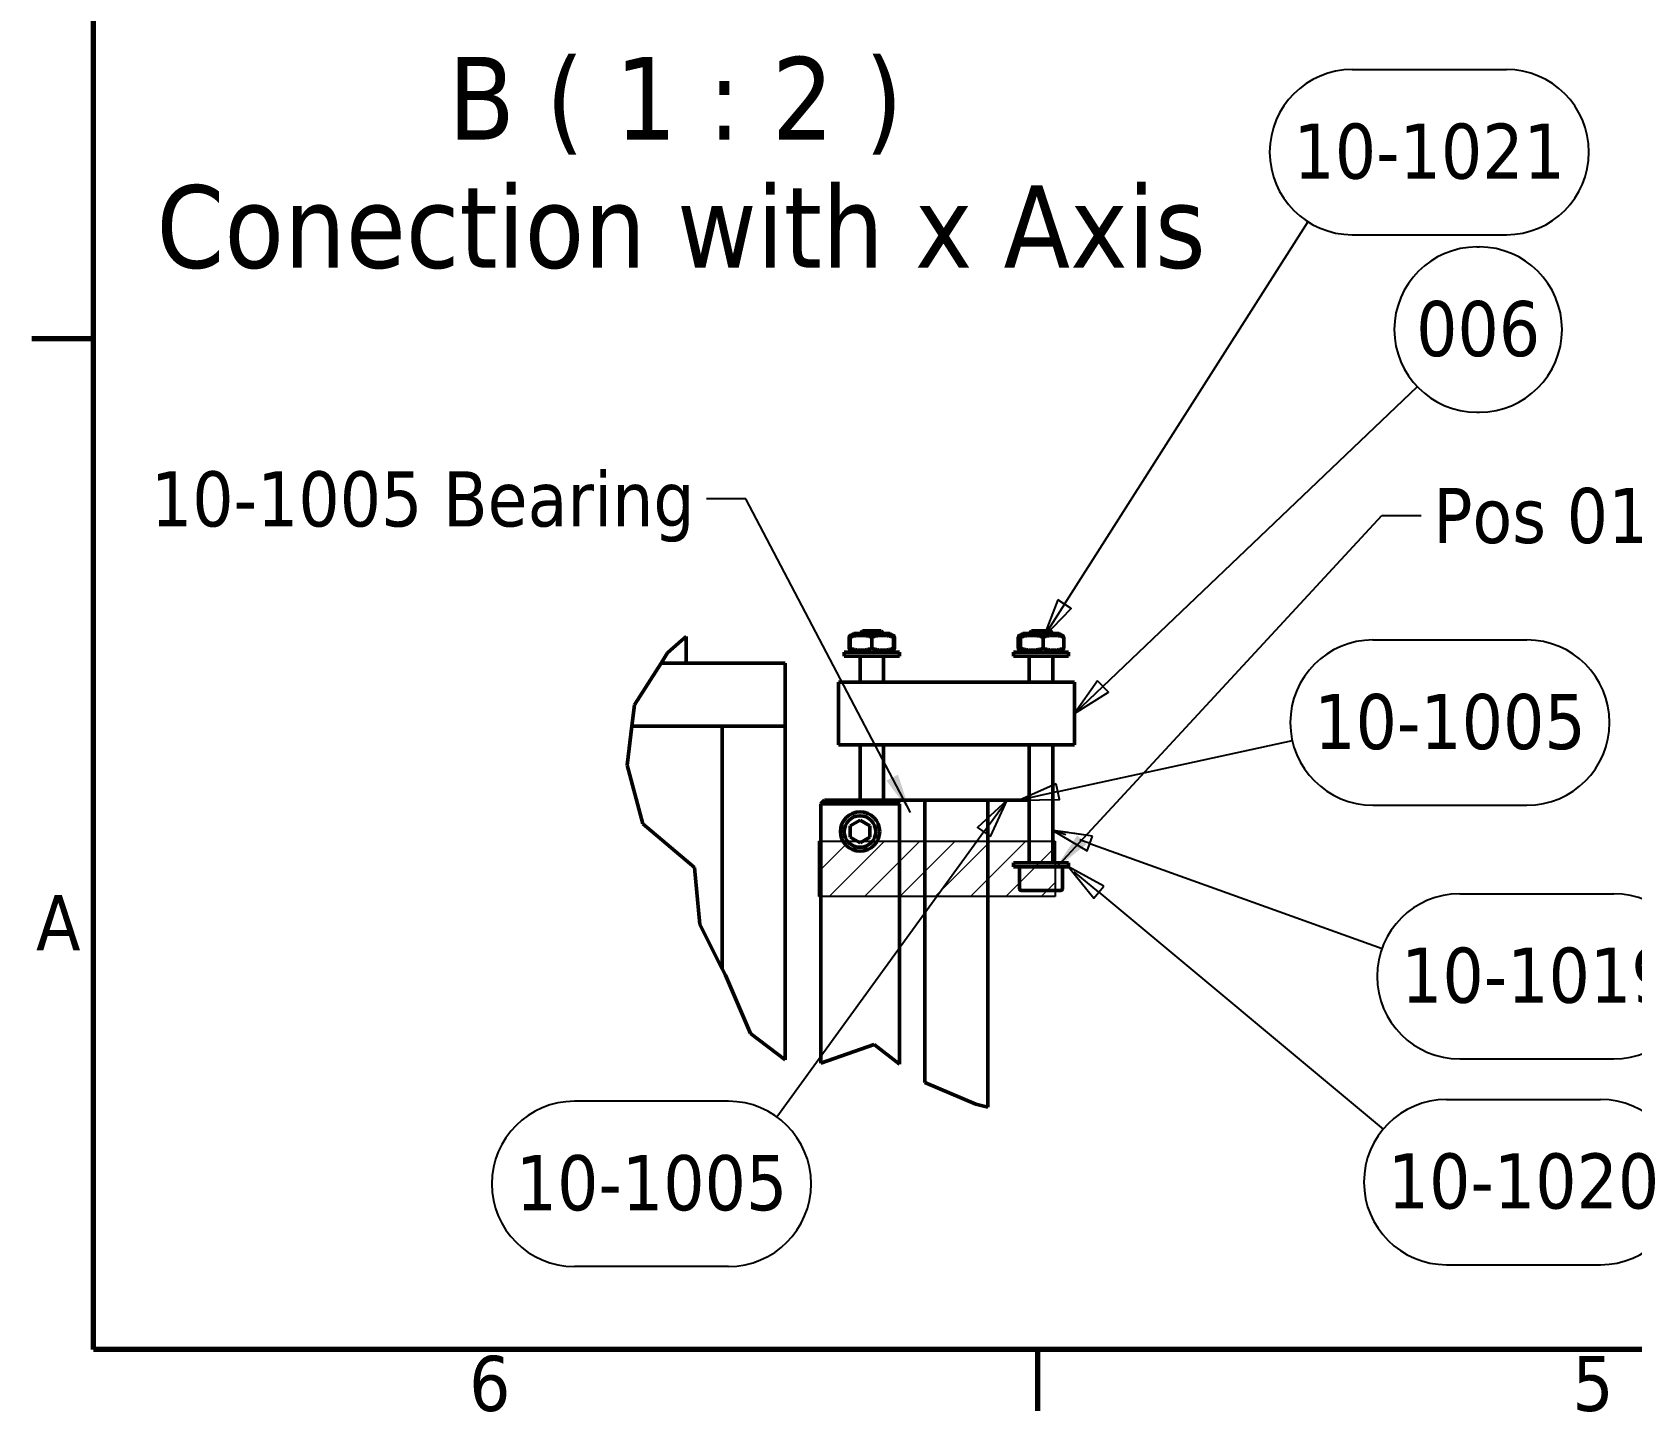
# Model space of a CAD drawing. Header units: millimetres. Extents: x -945 to 1680, y -1981 to 1188.
# Drawn here: x 24.4 to 430.9, y 24.1 to 375 of the extents above; entities that cross this region are included whole.
import ezdxf

# ---------------------------------------------------------------- set-up
doc = ezdxf.new("R2010")
doc.units = ezdxf.units.MM
doc.header["$LTSCALE"] = 4
for name, color, linetype, lineweight in [('Border (ISO)', 7, 'Continuous', 70), ('Break Line (ISO)', 7, 'Continuous', 50), ('Hatch (ISO)', 7, 'Continuous', 18), ('Sketch Geometry (ISO)', 7, 'Continuous', 25), ('Symbol (ISO)', 7, 'Continuous', 25), ('Visible (ISO)', 7, 'Continuous', 50)]:
    doc.layers.add(name, color=color, linetype=linetype, lineweight=lineweight)
doc.styles.add('Label Text (ISO)', font='tahoma.ttf')
doc.styles.add('Note Text (ISO)', font='tahoma.ttf')
doc.dimstyles.new('Default - Method 1b (ISO)$7', dxfattribs={"dimscale": 4, "dimtxt": 3.5, "dimasz": 2.5, "dimexe": 3.175, "dimexo": 0, "dimgap": 0.762, "dimtad": 1, "dimtoh": 1, "dimrnd": 1e-08, "dimtxsty": 'Note Text (ISO)', "dimcen": 0.09, "dimdle": 10, "dimclrd": 256, "dimclre": 256, "dimclrt": 256, "dimazin": 2, "dimtfac": 1, "dimtmove": 0, "dimatfit": 3, "dimfxl": 1, "dimtolj": 1, "dimlwd": -1, "dimlwe": -1, "dimarcsym": 0})

# ---------------------------------------------------------------- blocks, each defined once
blk = doc.blocks.new('Borders Default Border')
at = {"layer": 'Border (ISO)'}
for p, q in [((10, 74.25), (6.1, 74.25)), ((70, 10), (70, 6.1))]:
    blk.add_line(p, q, dxfattribs=at)
at = {"layer": 'Border (ISO)', "flags": 128}
blk.add_lwpolyline([(10, 10), (10, 287), (410, 287), (410, 10), (10, 10)], dxfattribs=at)
at = {"layer": 'Border (ISO)', "char_height": 3.5, "attachment_point": 7, "style": 'Note Text (ISO)'}
for s, insert in [('A', (6.36, 35.38)), ('6', (33.88, 6.03)), ('5', (103.98, 6.03))]:
    blk.add_mtext(s, dxfattribs=dict(at, insert=insert))
blk = doc.blocks.new('Balloon45')
at = {"layer": 'Symbol (ISO)'}
for p, q in [((68.06, 44.92), (66.19, 43.19)), ((66.59, 42.9), (68.06, 44.92)), ((67, 42.61), (68.06, 44.92)), ((66.59, 42.9), (53.43, 24.76)), ((66.19, 43.19), (67, 42.61)), ((50.36, 25.78), (40.57, 25.78)), ((50.36, 15.28), (40.57, 15.28))]:
    blk.add_line(p, q, dxfattribs=at)
at = {"layer": 'Symbol (ISO)', "flags": 128}
blk.add_lwpolyline([(67, 42.61), (68.06, 44.92), (66.19, 43.19), (67, 42.61)], dxfattribs=at)
at = {"layer": 'Symbol (ISO)'}
for centre, start, end in [((40.57, 20.53), 90, 270), ((50.36, 20.53), 270, 90)]:
    blk.add_arc(centre, 5.25, start, end, dxfattribs=at)
blk.add_solid([(67, 42.61), (68.06, 44.92), (66.19, 43.19), (67, 42.61)], dxfattribs=at)
at = {"layer": 'Symbol (ISO)', "insert": (45.47, 20.57), "char_height": 3.5, "attachment_point": 5, "style": 'Note Text (ISO)'}
blk.add_mtext('10-1005', dxfattribs=at)
blk = doc.blocks.new('Balloon46')
at = {"layer": 'Symbol (ISO)'}
for p, q in [((97.92, 80.08), (98.08, 80.08)), ((74.15, 52.15), (94.14, 71.21)), ((97.92, 69.58), (98.08, 69.58)), ((73.81, 52.51), (72.34, 50.42)), ((74.15, 52.15), (72.34, 50.42)), ((74.5, 51.79), (73.81, 52.51)), ((72.34, 50.42), (74.5, 51.79))]:
    blk.add_line(p, q, dxfattribs=at)
at = {"layer": 'Symbol (ISO)', "flags": 128}
blk.add_lwpolyline([(73.81, 52.51), (72.34, 50.42), (74.5, 51.79), (73.81, 52.51)], dxfattribs=at)
at = {"layer": 'Symbol (ISO)'}
for centre, start, end in [((97.92, 74.83), 90, 270), ((98.08, 74.83), 270, 90)]:
    blk.add_arc(centre, 5.25, start, end, dxfattribs=at)
blk.add_solid([(73.81, 52.51), (72.34, 50.42), (74.5, 51.79), (73.81, 52.51)], dxfattribs=at)
at = {"layer": 'Symbol (ISO)', "insert": (98, 74.86), "char_height": 3.5, "attachment_point": 5, "style": 'Note Text (ISO)'}
blk.add_mtext('006', dxfattribs=at)
blk = doc.blocks.new('Balloon47')
at = {"layer": 'Symbol (ISO)'}
for p, q in [((90, 91.36), (99.79, 91.36)), ((71.71, 57.38), (87.19, 81.69)), ((90, 80.86), (99.79, 80.86)), ((71.29, 57.65), (70.37, 55.27)), ((71.71, 57.38), (70.37, 55.27)), ((70.37, 55.27), (72.13, 57.11)), ((72.13, 57.11), (71.29, 57.65))]:
    blk.add_line(p, q, dxfattribs=at)
at = {"layer": 'Symbol (ISO)', "flags": 128}
blk.add_lwpolyline([(71.29, 57.65), (70.37, 55.27), (72.13, 57.11), (71.29, 57.65)], dxfattribs=at)
at = {"layer": 'Symbol (ISO)'}
for centre, start, end in [((90, 86.11), 90, 270), ((99.79, 86.11), 270, 90)]:
    blk.add_arc(centre, 5.25, start, end, dxfattribs=at)
blk.add_solid([(71.29, 57.65), (70.37, 55.27), (72.13, 57.11), (71.29, 57.65)], dxfattribs=at)
at = {"layer": 'Symbol (ISO)', "insert": (94.89, 86.14), "char_height": 3.5, "attachment_point": 5, "style": 'Note Text (ISO)'}
blk.add_mtext('10-1021', dxfattribs=at)
blk = doc.blocks.new('Balloon48')
at = {"layer": 'Symbol (ISO)'}
for p, q in [((71.79, 42.71), (70.97, 43)), ((71.94, 42.86), (70.97, 43)), ((70.97, 43), (71.67, 42.58)), ((73.49, 42.63), (72.23, 42.81)), ((73.32, 42.16), (72.68, 42.39)), ((73.22, 41.87), (73.49, 42.63)), ((73.32, 42.16), (91.9, 35.49)), ((96.83, 38.97), (106.62, 38.97)), ((96.83, 28.47), (106.62, 28.47))]:
    blk.add_line(p, q, dxfattribs=at)
at = {"layer": 'Symbol (ISO)', "flags": 128}
blk.add_lwpolyline([(73.49, 42.63), (70.97, 43), (73.15, 41.69), (73.49, 42.63)], dxfattribs=at)
at = {"layer": 'Symbol (ISO)'}
for centre, start, end in [((96.83, 33.72), 90, 270), ((106.62, 33.72), 270, 90)]:
    blk.add_arc(centre, 5.25, start, end, dxfattribs=at)
blk.add_solid([(73.49, 42.63), (70.97, 43), (73.15, 41.69), (73.49, 42.63)], dxfattribs=at)
at = {"layer": 'Symbol (ISO)', "insert": (101.73, 33.76), "char_height": 3.5, "attachment_point": 5, "style": 'Note Text (ISO)'}
blk.add_mtext('10-1019', dxfattribs=at)
blk = doc.blocks.new('Balloon49')
at = {"layer": 'Symbol (ISO)'}
for p, q in [((72.26, 40.31), (73.57, 38.69)), ((73.89, 39.07), (72.33, 40.37)), ((74.21, 39.46), (72.4, 40.44)), ((73.57, 38.69), (74.21, 39.46)), ((73.89, 39.07), (91.96, 24)), ((95.99, 25.89), (105.78, 25.89)), ((95.99, 15.39), (105.78, 15.39))]:
    blk.add_line(p, q, dxfattribs=at)
at = {"layer": 'Symbol (ISO)', "flags": 128}
blk.add_lwpolyline([(74.21, 39.46), (71.97, 40.67), (73.57, 38.69), (74.21, 39.46)], dxfattribs=at)
at = {"layer": 'Symbol (ISO)'}
for centre, start, end in [((95.99, 20.64), 90, 270), ((105.78, 20.64), 270, 90)]:
    blk.add_arc(centre, 5.25, start, end, dxfattribs=at)
blk.add_solid([(74.21, 39.46), (71.97, 40.67), (73.57, 38.69), (74.21, 39.46)], dxfattribs=at)
at = {"layer": 'Symbol (ISO)', "insert": (100.88, 20.68), "char_height": 3.5, "attachment_point": 5, "style": 'Note Text (ISO)'}
blk.add_mtext('10-1020', dxfattribs=at)
blk = doc.blocks.new('Balloon54')
at = {"layer": 'Symbol (ISO)'}
for p, q in [((91.31, 55.1), (101.1, 55.1)), ((71.3, 45.46), (86.2, 48.72)), ((71.19, 45.95), (68.86, 44.92)), ((71.4, 44.97), (71.19, 45.95)), ((71.3, 45.46), (68.86, 44.92)), ((68.86, 44.92), (71.4, 44.97)), ((91.31, 44.6), (101.1, 44.6))]:
    blk.add_line(p, q, dxfattribs=at)
at = {"layer": 'Symbol (ISO)', "flags": 128}
blk.add_lwpolyline([(71.19, 45.95), (68.86, 44.92), (71.4, 44.97), (71.19, 45.95)], dxfattribs=at)
at = {"layer": 'Symbol (ISO)'}
for centre, start, end in [((91.31, 49.85), 90, 270), ((101.1, 49.85), 270, 90)]:
    blk.add_arc(centre, 5.25, start, end, dxfattribs=at)
blk.add_solid([(71.19, 45.95), (68.86, 44.92), (71.4, 44.97), (71.19, 45.95)], dxfattribs=at)
at = {"layer": 'Symbol (ISO)', "insert": (96.21, 49.88), "char_height": 3.5, "attachment_point": 5, "style": 'Note Text (ISO)'}
blk.add_mtext('10-1005', dxfattribs=at)

msp = doc.modelspace()

# ---------------------------------------------------------------- hatches: boundary and pattern name
at = {"layer": 'Hatch (ISO)'}
h = msp.add_hatch(dxfattribs=at)
h.set_pattern_fill('ANSI31', color=256, scale=50.8, style=0)
h.set_pattern_definition([(45, (0, 0), (-4.49013, 4.49013), [])])
h.paths.add_polyline_path([(284.477, 169.26), (284.477, 155.192), (224.398, 155.192), (224.398, 169.26)])

# ---------------------------------------------------------------- linework, layer by layer
at = {"layer": 'Break Line (ISO)'}
for p, q in [((185.973, 217.096), (189.487, 220.256)), ((190.659, 221.31), (189.487, 220.256)), ((184.319, 214.498), (185.973, 217.096)), ((177.553, 203.875), (184.319, 214.498)), ((176.894, 198.498), (177.553, 203.875)), ((175.676, 188.572), (176.894, 198.498)), ((179.672, 173.643), (175.676, 188.572)), ((192.773, 162.524), (179.672, 173.643)), ((194.12, 148.031), (192.773, 162.524)), ((199.876, 136.815), (194.12, 148.031)), ((200.713, 135.183), (199.876, 136.815)), ((207.058, 120.306), (200.713, 135.183)), ((215.876, 113.617), (207.058, 120.306)), ((224.876, 112.773), (238.493, 117.556)), ((238.493, 117.556), (244.876, 112.541)), ((251.374, 107.86), (264.34, 102.337)), ((264.34, 102.337), (267.374, 101.601))]:
    msp.add_line(p, q, dxfattribs=at)
at = {"layer": 'Sketch Geometry (ISO)'}
for p, q in [((224.398, 169.26), (284.477, 169.26)), ((224.398, 155.192), (224.398, 169.26)), ((284.477, 169.26), (284.477, 155.192)), ((284.477, 155.192), (224.398, 155.192))]:
    msp.add_line(p, q, dxfattribs=at)
at = {"layer": 'Visible (ISO)'}
for p, q in [((190.659, 221.31), (190.659, 214.498)), ((232.103, 218.296), (232.103, 221.074)), ((232.374, 221.565), (232.35, 221.552)), ((232.361, 218.296), (232.361, 221.074)), ((233.274, 222.085), (232.374, 221.565)), ((242.474, 222.085), (233.274, 222.085)), ((235.487, 222.698), (234.874, 222.085)), ((235.487, 222.698), (240.26, 222.698)), ((237.849, 218.296), (237.849, 221.074)), ((240.26, 222.698), (240.874, 222.085)), ((242.474, 222.085), (243.374, 221.565)), ((243.361, 218.296), (243.361, 221.074)), ((243.374, 221.565), (243.397, 221.552)), ((243.386, 218.296), (243.386, 221.074)), ((243.644, 218.296), (243.644, 221.074)), ((275.103, 218.296), (275.103, 221.074)), ((276.274, 222.085), (275.35, 221.552)), ((275.691, 218.296), (275.691, 221.074)), ((285.474, 222.085), (276.274, 222.085)), ((278.487, 222.698), (277.874, 222.085)), ((278.487, 222.698), (283.26, 222.698)), ((281.462, 218.296), (281.462, 221.074)), ((283.26, 222.698), (283.874, 222.085)), ((285.474, 222.085), (286.397, 221.552)), ((286.644, 218.296), (286.644, 221.074)), ((244.874, 217.285), (230.874, 217.285)), ((230.874, 217.285), (230.874, 216.285)), ((244.874, 216.285), (230.874, 216.285)), ((232.374, 217.804), (232.35, 217.818)), ((233.274, 217.285), (232.374, 217.804)), ((234.874, 209.698), (234.874, 216.285)), ((240.874, 209.698), (240.874, 216.285)), ((242.474, 217.285), (243.374, 217.804)), ((243.374, 217.804), (243.397, 217.818)), ((244.874, 217.285), (244.874, 216.285)), ((287.874, 217.285), (273.874, 217.285)), ((273.874, 217.285), (273.874, 216.285)), ((287.874, 216.285), (273.874, 216.285)), ((276.274, 217.285), (275.35, 217.818)), ((277.874, 209.698), (277.874, 216.285)), ((283.874, 209.698), (283.874, 216.285)), ((285.474, 217.285), (286.397, 217.818)), ((287.874, 217.285), (287.874, 216.285)), ((184.319, 214.498), (215.876, 214.498)), ((215.876, 198.498), (215.876, 214.498)), ((229.374, 209.698), (289.374, 209.698)), ((229.374, 193.698), (229.374, 209.698)), ((289.374, 193.698), (289.374, 209.698)), ((199.876, 198.498), (176.894, 198.498)), ((176.894, 198.498), (215.876, 198.498)), ((199.876, 136.815), (199.876, 198.498)), ((199.876, 198.498), (215.876, 198.498)), ((199.876, 198.498), (199.876, 136.815)), ((215.876, 198.498), (215.876, 113.617)), ((229.374, 193.698), (289.374, 193.698)), ((234.874, 179.698), (234.874, 193.698)), ((240.874, 179.698), (240.874, 193.698)), ((277.874, 163.698), (277.874, 193.698)), ((283.874, 163.698), (283.874, 193.698)), ((225.876, 179.698), (224.876, 178.698)), ((225.876, 179.698), (243.876, 179.698)), ((243.876, 179.698), (244.876, 178.698)), ((277.874, 179.698), (243.876, 179.698)), ((251.374, 107.86), (251.374, 179.698)), ((267.374, 101.601), (267.374, 179.698)), ((244.876, 178.698), (224.876, 178.698)), ((224.876, 112.773), (224.876, 178.698)), ((244.876, 112.541), (244.876, 178.698)), ((232.376, 173.142), (234.876, 174.585)), ((232.376, 170.255), (232.376, 173.142)), ((234.876, 174.585), (237.376, 173.142)), ((237.376, 173.142), (237.376, 170.255)), ((234.876, 168.812), (232.376, 170.255)), ((237.376, 170.255), (234.876, 168.812)), ((273.874, 163.698), (287.874, 163.698)), ((273.874, 162.698), (273.874, 163.698)), ((273.874, 162.698), (287.874, 162.698)), ((275.374, 157.298), (275.374, 162.698)), ((286.374, 157.298), (286.374, 162.698)), ((287.874, 162.698), (287.874, 163.698)), ((285.774, 156.698), (275.974, 156.698))]:
    msp.add_line(p, q, dxfattribs=at)
for radius in [5, 4.018]:
    msp.add_circle((234.876, 171.698), radius, dxfattribs=at)
for centre, start, end in [((275.974, 157.298), 180, 270), ((285.774, 157.298), 270, 0)]:
    msp.add_arc(centre, 0.6, start, end, dxfattribs=at)
for points, weights in [([(232.373, 221.562), (232.248, 221.524), (232.103, 221.074)], [1.07672181891, 1.07037812474, 1]), ([(232.361, 221.074), (232.368, 221.562), (232.374, 221.565)], [1, 1.0767933508, 1.0773462594]), ([(237.849, 221.074), (235.105, 221.991), (232.361, 221.074)], [1, 1.15470053838, 1]), ([(243.361, 221.074), (240.605, 221.991), (237.849, 221.074)], [1, 1.15470053838, 1]), ([(243.386, 221.074), (243.374, 221.991), (243.361, 221.074)], [1, 1.15470053838, 1]), ([(243.644, 221.074), (243.513, 221.12), (243.385, 221.162)], [1, 1.00683477915, 1.01306562756]), ([(243.397, 221.552), (243.512, 221.485), (243.644, 221.074)], [1.07503088514, 1.06395605473, 1]), ([(275.691, 221.074), (275.397, 221.991), (275.103, 221.074)], [1, 1.15470053838, 1]), ([(281.462, 221.074), (278.576, 221.991), (275.691, 221.074)], [1, 1.15470053838, 1]), ([(286.644, 221.074), (284.053, 221.991), (281.462, 221.074)], [1, 1.15470053838, 1]), ([(286.397, 221.552), (286.512, 221.485), (286.644, 221.074)], [1.07503088514, 1.06395605473, 1]), ([(232.103, 218.296), (232.248, 217.846), (232.373, 217.808)], [1, 1.07037812481, 1.07672181892]), ([(232.361, 218.296), (235.105, 217.379), (237.849, 218.296)], [1, 1.15470053838, 1]), ([(232.374, 217.804), (232.368, 217.808), (232.361, 218.296)], [1.0773462594, 1.0767933508, 1]), ([(237.849, 218.296), (240.605, 217.379), (243.361, 218.296)], [1, 1.15470053838, 1]), ([(243.361, 218.296), (243.374, 217.379), (243.386, 218.296)], [1, 1.15470053838, 1]), ([(243.385, 218.207), (243.513, 218.249), (243.644, 218.296)], [1.01306562754, 1.00683477915, 1]), ([(243.644, 218.296), (243.512, 217.884), (243.397, 217.818)], [1, 1.06395605473, 1.07503088514]), ([(275.103, 218.296), (275.397, 217.379), (275.691, 218.296)], [1, 1.15470053838, 1]), ([(275.691, 218.296), (278.576, 217.379), (281.462, 218.296)], [1, 1.15470053838, 1]), ([(281.462, 218.296), (284.053, 217.379), (286.644, 218.296)], [1, 1.15470053838, 1]), ([(286.644, 218.296), (286.512, 217.884), (286.397, 217.818)], [1, 1.06395605473, 1.07503088514])]:
    msp.add_rational_spline(points, weights, degree=2, dxfattribs=at)

# ---------------------------------------------------------------- block references
at = {"xscale": 4, "yscale": 4, "zscale": 4}
msp.add_blockref('Borders Default Border', (0, 0), dxfattribs=at)
at = {"layer": 'Symbol (ISO)', "xscale": 4, "yscale": 4, "zscale": 4}
for name in ['Balloon47', 'Balloon46', 'Balloon54', 'Balloon45', 'Balloon48', 'Balloon49']:
    msp.add_blockref(name, (0, 0), dxfattribs=at)

# ---------------------------------------------------------------- texts
at = {"layer": 'Symbol (ISO)', "char_height": 21, "attachment_point": 7, "style": 'Label Text (ISO)'}
for s, insert in [('B ( 1 : 2 )', (130.175, 343.83)), ('Conection with x Axis', (56.018, 314.615))]:
    msp.add_mtext(s, dxfattribs=dict(at, insert=insert))
at = {"layer": 'Symbol (ISO)', "char_height": 14, "style": 'Note Text (ISO)'}
for s, insert, width, attachment_point in [('\\fTahoma|b0|i0;10-1005 Bearing', (192.83, 263.27), 140.34036, 3), ('\\fTahoma|b0|i0;Pos 011 from X axis', (380.588, 259.052), 168.71475, 1)]:
    msp.add_mtext(s, dxfattribs=dict(at, insert=insert, width=width, attachment_point=attachment_point))

# ---------------------------------------------------------------- leaders
at = {"layer": 'Symbol (ISO)', "annotation_type": 0, "has_hookline": 1}
for points, hookline_direction, text_width in [([(247.693, 176.548), (205.878, 256.27), (195.878, 256.27)], 1, 136.991), ([(284.477, 162.226), (367.54, 252.052), (377.54, 252.052)], 0, 166.994)]:
    msp.add_leader(points, dimstyle='Default - Method 1b (ISO)$7', override={"dimtad": 0}, dxfattribs=dict(at, hookline_direction=hookline_direction, text_width=text_width))

doc.saveas('drawing.dxf')
